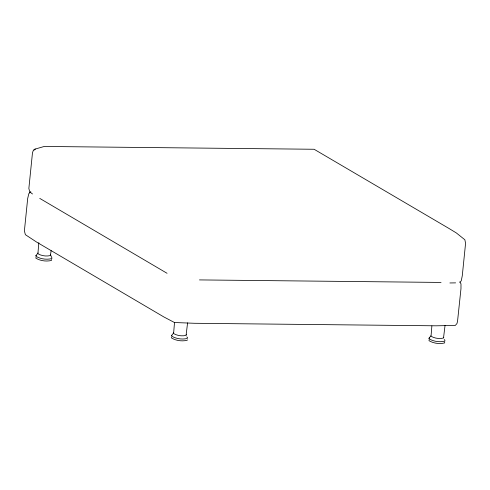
<?xml version="1.0" encoding="UTF-8"?>
<svg xmlns="http://www.w3.org/2000/svg" width="490" height="490" viewBox="0 0 490 490"><rect width="100%" height="100%" fill="white"/><g stroke="black" fill="none" stroke-linecap="round" stroke-linejoin="round"><path stroke-width="0.73" d="M38.833 242.66L37.908 253.728C41.515 255.878 46.311 256.558 50.39 255.541L51.138 250.623M174.514 322.487L173.589 333.549C177.196 335.705 181.998 336.379 186.071 335.362L187.59 322.849M445.03 325.532L443.511 338.051C439.438 339.068 434.636 338.394 431.029 336.238L431.874 325.936M50.672 255.18L50.519 254.757L52.007 258.169L51.652 258.616C46.562 259.89 40.56 259.045 36.052 256.35L35.856 255.823L38.036 252.944M186.764 336.893L187.499 337.469L187.333 338.443C182.243 339.711 176.241 338.866 171.733 336.177L171.537 335.65L173.717 332.771M444.21 339.582L444.938 340.152L444.779 341.126C439.683 342.4 433.687 341.555 429.173 338.86L428.977 338.333L430.875 335.815M35.856 255.823L36.211 255.376M36.027 257.201L35.862 258.175C40.376 260.87 46.372 261.715 51.468 260.441L51.628 259.467M171.537 335.65L171.892 335.203M171.708 337.028L171.543 338.002C176.057 340.697 182.053 341.542 187.149 340.268L187.505 339.821M428.977 338.333L429.332 337.886M429.148 339.711L428.989 340.685C433.497 343.38 439.499 344.225 444.589 342.951L444.755 341.977M460.073 282.234L461.274 280.764L462.291 275.662L465.322 245.815L465.5 242.924L464.857 239.763L456.319 232.928L448.975 228.463L314.115 149.266L44.284 146.449L35.213 149.058L33.21 150.693L32.481 152.788L28.855 188.491L29.737 191.841L32.511 193.985M30.466 192.16L28.861 193.538L27.685 198.493L24.653 228.34L24.5 231.335L25.382 234.686L36.658 242.109L163.979 317.018L174.446 322.512L194.444 323.284L436.027 325.807L455.277 325.44L456.925 323.608L457.519 321.471L460.974 288.659L460.992 283.826L459.7 281.909M30.594 192.068L29.541 192.76L30.858 191.902M455.62 282.871L449.894 282.963M199.461 279.913L441.043 282.43M39.739 198.383L167.059 273.291M443.64 337.273L443.799 337.69M186.2 334.584L186.353 335.007M34.637 149.413L33.896 149.916L35.213 149.058L34.637 149.413"/></g></svg>
